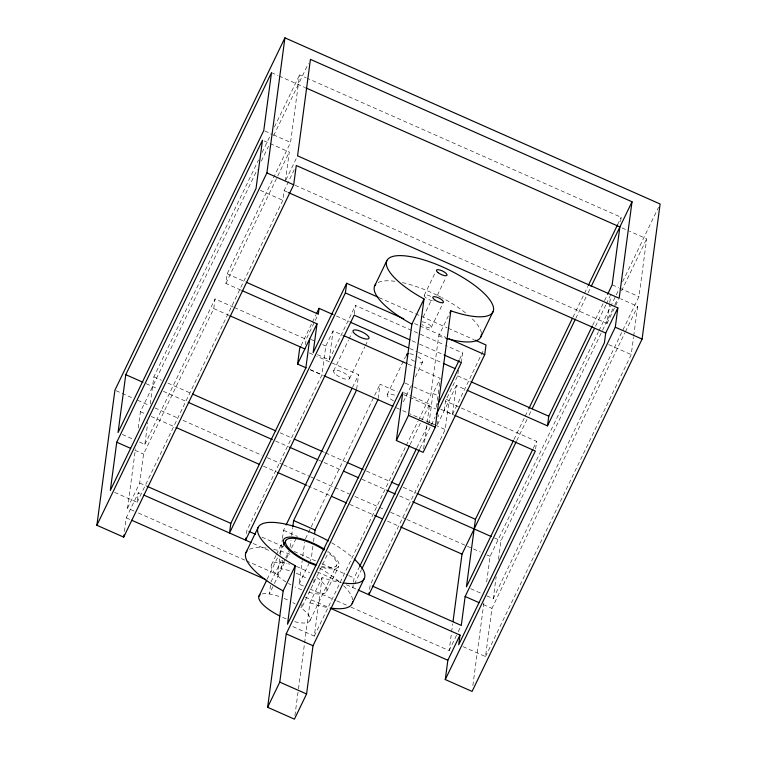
<?xml version="1.0" encoding="UTF-8"?>
<svg xmlns="http://www.w3.org/2000/svg" width="757" height="757" viewBox="0 0 757 757"><rect width="100%" height="100%" fill="white"/><g stroke="black" fill="none" stroke-linecap="round" stroke-linejoin="round"><path stroke-width="0.57" stroke-dasharray="3.79 2.84" d="M124.441 531.461L126.258 517.835L138.408 492.675L142.695 494.567M134.027 511.06L127.545 508.193L135.456 448.901M138.247 427.979L140.424 411.704L257.248 169.606M114.61 492.353L137.121 502.317L138.408 492.675M127.545 508.193L139.695 483.023L143.556 454.077L213.748 308.61L215.035 298.958L233.26 307.03M139.487 442.06L144.842 444.425L147.776 422.434M150.246 403.907L153.851 376.891L258.534 159.954M240.896 290.092L225.889 283.44L227.176 273.797L290.565 142.42L299.583 74.886L306.055 77.753M137.121 502.317L282.844 200.312L284.13 190.66L294.255 169.691M285.417 181.018L289.278 152.072L262.48 140.206M246.46 533.713L246.886 530.496L321.943 374.961L325.803 346.015L333.089 330.913L342.732 335.19M270.533 585.218L269.369 593.99L273.92 584.555M305.44 344.672L306.15 339.316L314.751 321.488M246.309 560.786L277.62 574.648L280.118 555.96M280.27 554.796L282.295 539.609M282.456 538.445L283.544 530.269L285.588 526.039M282.683 560.048L281.509 568.829L282.011 568.904A28.274 8.923 25.8 0 1 291.246 571.308M290.073 547.169L291 540.224M291.625 535.587L292.704 527.487M303.377 586.06L299.062 584.139L302.175 560.786M302.8 556.111L304.674 542.097M317.429 354.636L329.229 359.859L333.089 330.913M312.906 546.242L311.203 558.978L310.19 561.069M313.521 541.605L314.146 536.978M294.899 715.658L298.315 690.053M298.466 688.889L309.963 602.752L322.103 577.591L324.289 578.329A58.904 18.594 25.8 0 0 341.057 582.616M354.314 314.079L355.459 305.497L444.425 344.899M292.855 626.597L314.297 636.098L322.103 577.591M356.679 389.07L358.591 374.734L316.786 356.216M359.698 566.331L354.087 577.969L352.8 587.612L361.505 569.567M378.122 398.56L380.033 384.225L397.188 391.823M369.596 589.372L370.164 585.085L445.211 429.55L449.081 400.604L445.864 399.185M423.617 448.929L429.588 404.134L412.442 396.545M418.555 420.031L430.884 394.492L438.691 335.985L448.305 316.057M416.88 447.822L429.134 422.434L432.995 393.489L440.281 378.386L416.7 367.94M436.42 407.332L437.196 401.541M437.347 400.387L439.051 387.65M439.202 386.496L439.978 380.705M437.224 423.57L437.518 421.365M438.114 416.956L438.407 414.751M458.42 370.069L457.654 375.86L445.504 401.03L444.217 410.673L453.869 414.95M440.706 409.234L452.497 414.448L456.367 385.512L466.009 389.779M461.363 362.622L462.65 352.97L445.504 345.372M350.888 607.095L449.138 650.604L451.465 633.164M451.617 632L452.705 623.872M472.851 685.596L483.884 602.922M486.675 581.963L490.101 556.338L598.475 331.736M462.991 646.629L485.502 656.603L491.946 608.363L624.837 332.938M486.798 595.863L493.233 598.711L496.166 576.711M498.484 559.347L500.954 540.82L602.042 331.329M535.625 448.882L536.618 441.378L445.504 401.03M295.135 185.314L607.01 323.428L609.631 303.746M609.792 302.592L610.871 294.482M620.598 221.583L621.166 217.297L307.134 78.226M485.502 656.603L631.234 354.598L633.533 337.367M633.685 336.222L637.668 306.358L620.522 298.76M493.233 598.711L638.955 296.706L646.677 238.815L629.531 231.216M302.1 603.831L301.504 608.221L328.226 552.847M313.653 583.051L314.24 578.67M262.121 152.517L270.845 134.434M274.441 126.996L299.583 74.886M261.345 161.099L268.536 146.215M273.665 135.579L308.411 63.56M144.842 444.425L215.035 298.958M225.889 283.44L289.278 152.072M285.928 179.967L297.567 155.847M301.172 345.447L311.912 323.192M312.423 322.132L316 314.713M315.262 320.438L318.29 314.146M329.229 359.859L355.459 305.497M333.6 370.93L348.428 340.196M348.939 339.136L352.005 332.777M349.526 378.576L364.865 346.791M365.376 345.731L367.93 340.432M352.469 387.433L358.591 374.734M271.451 564.873L276.002 555.439M276.504 554.389L282.077 542.854M267.174 579.162L277.45 557.871M279.503 553.613L283.099 546.157M270.978 581.925L282.106 558.855M277.62 574.648L285.209 558.921M285.72 557.871L289.77 549.478M274.422 583.505L286.032 559.451M286.534 558.411L289.553 552.165M291.559 548.002L296.082 538.624M305.497 538.7L380.033 384.225M424.27 295.306L435.407 272.236M423.201 317.079L431.291 300.302M387.196 394.662L405.601 356.509M437.423 295.173L446.024 277.346M299.062 584.139L309.689 562.12M431.282 327.431L442.921 303.311M410.796 386.42L403.121 402.317A8.838 2.791 25.8 0 0 403.121 401.418M415.394 376.882L422.557 362.045M310.01 620.485L336.723 565.11M326.655 591.406L338.805 566.236M314.297 636.098L405.714 446.639M406.225 445.58L418.044 421.1M410.076 444.586L421.375 421.166M421.886 420.097L429.588 404.134M459.622 359.244L462.65 352.97M419.88 448.579L435.247 416.747M456.367 385.512L436.931 425.775L410.133 413.909M452.497 414.448L483.477 350.254M513.927 439.552L524.705 417.221M525.216 416.151L528.291 409.774M572.935 317.259L587.82 286.42M617.58 224.744L621.166 217.297M516.747 440.688L527.004 419.425M529.058 415.167L531.111 410.919M575.755 318.404L587.555 293.943M588.066 292.883L590.63 287.565M533.221 448.428L536.618 441.378M592.731 325.094L603.982 301.788M604.493 300.728L607.048 295.429M595.532 326.267L605.761 305.08M606.272 304.021L609.849 296.602M598.986 330.677L619.018 289.155M622.614 281.708L658.571 207.191M602.553 330.27L614.353 305.809M614.864 304.749L617.438 299.431M621.535 290.925L646.677 238.815M449.138 650.604L457.739 632.776M458.25 631.726L461.278 625.433M607.01 323.428L615.1 306.651M615.611 305.601L618.649 299.308M625.358 331.878L637.668 306.358M438.691 335.985L440.877 336.723A58.904 18.594 25.8 0 0 445.911 338.275M309.963 602.752L312.149 603.499A58.904 18.594 25.8 0 0 328.917 607.776M271.498 72.663L277.923 75.511M279.002 75.984L304.768 87.405M622.027 227.895L628.461 230.743M264.846 131.027L272.35 134.349M273.419 134.831L290.565 142.42M612.158 284.84L618.592 287.688M619.661 288.162L638.955 296.706M284.13 190.66L287.367 192.098M260.332 190.348L282.844 200.312M608.723 344.624L631.234 354.598M379.068 297.633L420.126 315.811M421.204 316.284L447.132 327.772M448.21 328.245L474.137 339.732M414.514 323.542L418.829 325.453M419.917 325.936L445.845 337.414M412.054 340.782L418.489 343.631M419.558 344.104L444.217 355.024M336.354 316.01L349.318 321.753M409.811 348.542L417.372 351.891M418.451 352.374L442.22 362.896M227.176 273.797L245.4 281.869M457.654 375.86L470.513 381.556M408.127 364.145L415.631 367.467M310.796 339.373L315.082 341.265M322.586 344.596L325.803 346.015M432.995 393.489L438.36 395.864M405.156 383.099L412.66 386.42M413.729 386.893L430.884 394.492M234.329 307.503L306.15 339.316M213.748 308.61L228.756 315.253M403.869 392.741L411.373 396.062M309.282 352.894L315.716 355.743M403.613 394.671L435.777 408.912M310.436 369.757L323.305 375.453M396.195 407.739L401.56 410.105M402.629 410.587L409.064 413.436M310.143 369.738L321.943 374.961M429.134 422.434L445.211 429.55M153.851 376.891L161.411 380.241M167.884 383.108L191.625 393.621M280.118 432.805L291.984 438.066M322.198 451.446L324.365 452.402M325.444 452.875L345.94 461.959M366.445 471.034L390.186 481.556M403.14 487.29L416.085 493.025M146.139 383.695L157.958 388.928M163.361 391.322L187.102 401.835M275.586 441.019L288.54 446.753M318.754 460.133L323.069 462.044M324.157 462.527L341.416 470.173M361.922 479.257L385.663 489.77M399.696 495.977L411.562 501.238M494.52 537.972L500.954 540.82M115.991 390.669L132.21 397.851M137.613 400.245L149.507 405.515M154.92 407.909L178.699 418.441M183.024 420.353L261.96 455.307M267.363 457.701L282.503 464.41M283.582 464.883L309.528 476.38M310.616 476.853L349.535 494.094M354.948 496.488L385.218 509.896M390.621 512.29L405.761 518.99M406.84 519.472L466.312 545.806M467.391 546.289L480.364 552.033M486.855 554.9L490.101 556.338M140.424 411.704L145.817 414.098M151.211 416.482L174.952 426.995M263.445 466.189L276.4 471.923M307.692 485.786L329.276 495.343M349.781 504.417L373.523 514.93M387.546 521.147L399.422 526.399M122.331 434.461L133.052 439.211M470.722 588.738L481.443 593.488M134.983 450.283L143.556 454.077M483.363 604.559L491.946 608.363M283.544 530.269L297.482 536.439M139.695 483.023L147.199 486.344M261.894 537.139L283.336 546.63M294.057 551.38L316.568 561.353M321.924 563.719L347.652 575.121M348.722 575.594L354.087 577.969M253.103 543.469L270.258 551.058M317.42 571.951L342.079 582.862M346.365 584.764L357.086 589.514M138.342 512.972L245.23 560.303M309.859 588.927L335.767 600.396M336.856 600.878L349.81 606.612M126.258 517.835L130.583 519.747M305.298 597.122L329.058 607.644M378.178 282.522A58.904 18.594 25.8 0 1 395.769 281.396M402.431 282.616A58.904 18.594 25.8 0 1 437.328 295.334M438.189 295.76A58.904 18.594 25.8 0 1 440.763 297.075M441.615 297.52A58.904 18.594 25.8 0 1 443.299 298.419M445.797 299.791A58.904 18.594 25.8 0 1 465.678 313.01M472.368 318.943A58.904 18.594 25.8 0 1 481.376 333.099M433.382 300.917A5.886 1.864 25.8 0 1 433.193 300.908M432.342 300.784A5.886 1.864 25.8 0 1 424.242 295.798A5.886 1.864 25.8 0 1 431.386 296.706M421.999 321.82A5.886 1.864 25.8 0 1 429.702 324.99A5.886 1.864 25.8 0 1 429.711 327.923A5.886 1.864 25.8 0 1 422.009 324.564M331.68 542.797A58.904 18.594 25.8 0 1 352.639 557.606M327.8 551.484A30.63 9.671 25.8 0 1 324.375 567.93L323.154 567.636A30.63 9.671 25.8 0 1 320.627 566.965M249.46 549.289A58.904 18.594 25.8 0 1 267.041 548.163M273.703 549.383A58.904 18.594 25.8 0 1 291.123 554.588M319.539 567.968A58.904 18.594 25.8 0 1 340.499 582.767M343.64 585.71A58.904 18.594 25.8 0 1 352.648 599.875M316.729 577.43A30.63 9.671 25.8 0 1 312.234 593.091L311.013 592.807A30.63 9.671 25.8 0 1 308.487 592.135M301.816 589.873A30.63 9.671 25.8 0 1 294.993 586.921M290.981 584.877A30.63 9.671 25.8 0 1 288.408 583.429M285.928 581.934A30.63 9.671 25.8 0 1 284.736 581.168L283.582 580.401A30.63 9.671 25.8 0 1 271.224 565.555A30.63 9.671 25.8 0 1 287.092 563.473M288.351 563.795A30.63 9.671 25.8 0 1 289.628 564.145M296.29 566.406A30.63 9.671 25.8 0 1 309.708 572.85M417.665 356.698A8.838 2.791 25.8 0 1 422.643 361.714A8.838 2.791 25.8 0 1 417.315 362.262M414.599 361.288A8.838 2.791 25.8 0 1 408.903 357.976M409.792 353.727A8.838 2.791 25.8 0 1 414.581 355.156M393.602 400.832A8.838 2.791 25.8 0 1 387.168 394.728A8.838 2.791 25.8 0 1 395.551 395.599M294.672 621.667A28.274 8.923 25.8 0 0 310.143 620.059L310.219 619.614A28.274 8.923 25.8 0 0 300.538 607.493M286.108 618.81A28.274 8.923 25.8 0 1 281.065 616.605M262.206 593.961A28.274 8.923 25.8 0 1 268.849 593.914L269.87 594.065A28.274 8.923 25.8 0 1 280.345 596.913M284.112 598.39A28.274 8.923 25.8 0 1 289.146 600.689M292.817 602.61A28.274 8.923 25.8 0 1 295.164 603.963M296.261 573.219A28.274 8.923 25.8 0 1 307.304 578.793M321.394 566.302A28.274 8.923 25.8 0 0 336.865 564.694L336.941 564.249A28.274 8.923 25.8 0 0 327.251 552.127M336.259 374.81A8.838 2.791 25.8 0 0 349.46 378.699A8.838 2.791 25.8 0 0 338.966 370.75A8.838 2.791 25.8 0 0 336.259 374.81"/><path stroke-width="1.14" d="M445.277 679.549L615.29 327.204L617.863 307.91L296.28 165.499L293.697 184.793L123.684 537.129L96.887 525.263L114.913 390.186L284.925 37.85L660.113 204.002L642.087 339.079L472.075 691.415L445.277 679.549L447.851 660.255L459.991 635.085L358.156 589.987M116.758 442.211L110.323 490.451L256.046 188.446L262.48 140.206L116.758 442.211L130.687 448.381M125.766 374.668L118.045 432.559L263.767 130.554L271.498 72.663L125.766 374.668L142.922 382.266M123.684 537.129L123.987 534.868M96.887 525.263L266.899 172.927L284.925 37.85M309.717 338.899L305.856 367.836L230.809 523.371L229.522 533.023L345.372 292.931L346.659 283.279L377.989 297.151M245.883 538L245.599 540.138L354.172 315.149L409.906 339.836M306.15 367.864L297.577 364.06L299.64 348.627L300.661 346.507M241.966 290.565L317.003 323.797L313.143 352.743L346.659 283.279M333.108 314.581L319.066 308.354L318.29 314.146L246.47 282.342M409.565 445.646L313.01 645.74L306.576 693.98L294.435 719.15L267.628 707.284L283.165 590.886L295.306 565.716L293.177 564.552A58.904 18.594 25.8 0 1 260.512 524.752A58.904 18.594 25.8 0 1 328.387 540.933M292.855 526.323L293.631 520.542L356.538 390.167M267.628 707.284L279.778 682.114L286.212 633.874L402.79 392.268L396.356 440.508L423.154 452.374L435.303 427.213L450.831 310.815L453.017 311.553A58.904 18.594 25.8 0 0 484.991 294.255A58.904 18.594 25.8 0 0 397.86 255.667A58.904 18.594 25.8 0 0 421.904 297.775L424.034 298.949L408.496 415.347L396.356 440.508M295.306 565.716L287.499 624.222L404.077 382.616L411.884 324.119L424.034 298.949M314.609 533.505L315.073 530.032L377.97 399.668M369.161 592.589L368.877 594.737L484.726 354.636L486.013 344.993L475.216 340.205M453.017 621.544L462.007 554.124L516.227 441.757M459.991 635.085L458.704 644.737L604.436 342.722L605.723 333.08L617.863 307.91M454.938 415.423L535.331 451.03L465.148 596.488L461.278 625.433L372.312 586.032M513.416 440.612L475.443 519.302L466.435 586.845L532.739 449.431M467.078 390.252L547.481 425.86L548.768 416.208L592.22 326.153M632.029 201.778L619.15 298.267L297.567 155.847L310.436 59.368L632.029 201.778L591.151 286.496M316.511 313.653L319.066 308.354M297.577 364.06L317.003 323.797M245.968 552.629L258.109 527.459M374.696 285.853L386.836 260.692M286.099 524.98L351.958 388.492M258.951 596.204L266.663 580.231M283.61 545.097L285.673 540.839M449.819 312.915L450.831 310.815M359.698 566.331L416.369 448.882M437.934 404.191L459.12 360.285M362.016 568.507L419.369 449.649M436.269 414.618L461.363 362.622L444.217 355.024M352.137 603.651L364.287 578.49M480.865 336.884L493.015 311.714M528.812 408.714L572.424 318.318M588.331 285.361L617.58 224.744M532.143 408.789L575.244 319.463M607.559 294.369L612.158 284.84L619.879 226.949L305.847 87.878M547.481 425.86L594.51 328.387M266.899 172.927L293.697 184.793M615.29 327.204L642.087 339.079M288.445 192.571L605.723 333.08M345.372 292.931L403.708 318.763M449.081 338.852L484.726 354.636M350.396 322.227L408.733 348.069M443.299 363.369L455.184 368.631M471.583 382.03L548.768 416.208M343.81 335.663L407.048 363.672M229.825 315.735L304.863 348.958M324.375 375.926L392.978 406.31M408.496 415.347L435.303 427.213M192.704 394.094L275.794 430.894M294.142 439.022L322.198 451.446M347.018 462.432L363.209 469.605M391.265 482.029L398.825 485.379M417.164 493.498L475.443 519.302M188.181 402.308L272.35 439.59M289.619 447.236L317.675 459.66M343.574 471.128L358.686 477.818M386.742 490.243L395.381 494.066M412.641 501.711L491.302 536.552M176.031 427.478L259.131 464.278M277.478 472.396L306.613 485.303M331.434 496.299L346.545 502.989M374.601 515.413L382.153 518.753M400.5 526.881L462.007 554.124M293.631 520.542L315.073 530.032M465.148 596.488L479.077 602.667M147.199 486.344L230.809 523.371M249.034 531.442L255.469 534.291M143.764 495.04L250.964 542.514M131.661 520.229L265.575 579.531M330.137 608.126L447.851 660.255M286.212 633.874L313.01 645.74M279.778 682.114L306.576 693.98M411.884 324.119L409.755 322.946A58.904 18.594 25.8 0 1 375.709 284.32M283.165 590.886L281.027 589.712A58.904 18.594 25.8 0 1 246.99 551.096M481.443 334.13A58.904 18.594 25.8 0 1 446.734 338.511M315.319 565.224A30.63 9.671 25.8 0 1 296.876 556.007L295.722 555.231A30.63 9.671 25.8 0 1 287.253 537.356A30.63 9.671 25.8 0 1 324.327 549.175M354.267 559.082A58.904 18.594 25.8 0 1 343.214 582.947M352.648 601.872A58.904 18.594 25.8 0 1 331.064 608.117M407.692 356.869A8.838 2.791 25.8 0 1 408.364 353.642M279.816 615.999A28.274 8.923 25.8 0 1 258.743 597.074L258.818 596.62A28.274 8.923 25.8 0 1 260.105 594.822M316.577 564.845A28.274 8.923 25.8 0 1 285.455 541.7L285.531 541.255A28.274 8.923 25.8 0 1 295.561 538.549L296.583 538.7A28.274 8.923 25.8 0 1 324.128 549.989M434.584 299.744A5.886 1.864 25.8 0 0 443.384 302.336A5.886 1.864 25.8 0 0 436.392 297.037A5.886 1.864 25.8 0 0 434.584 299.744M438.189 272.728A5.886 1.864 25.8 0 0 446.99 275.321A5.886 1.864 25.8 0 0 439.997 270.031A5.886 1.864 25.8 0 0 438.189 272.728M355.695 334.537A8.838 2.791 25.8 0 0 368.886 338.436A8.838 2.791 25.8 0 0 358.402 330.487A8.838 2.791 25.8 0 0 355.695 334.537"/></g></svg>
